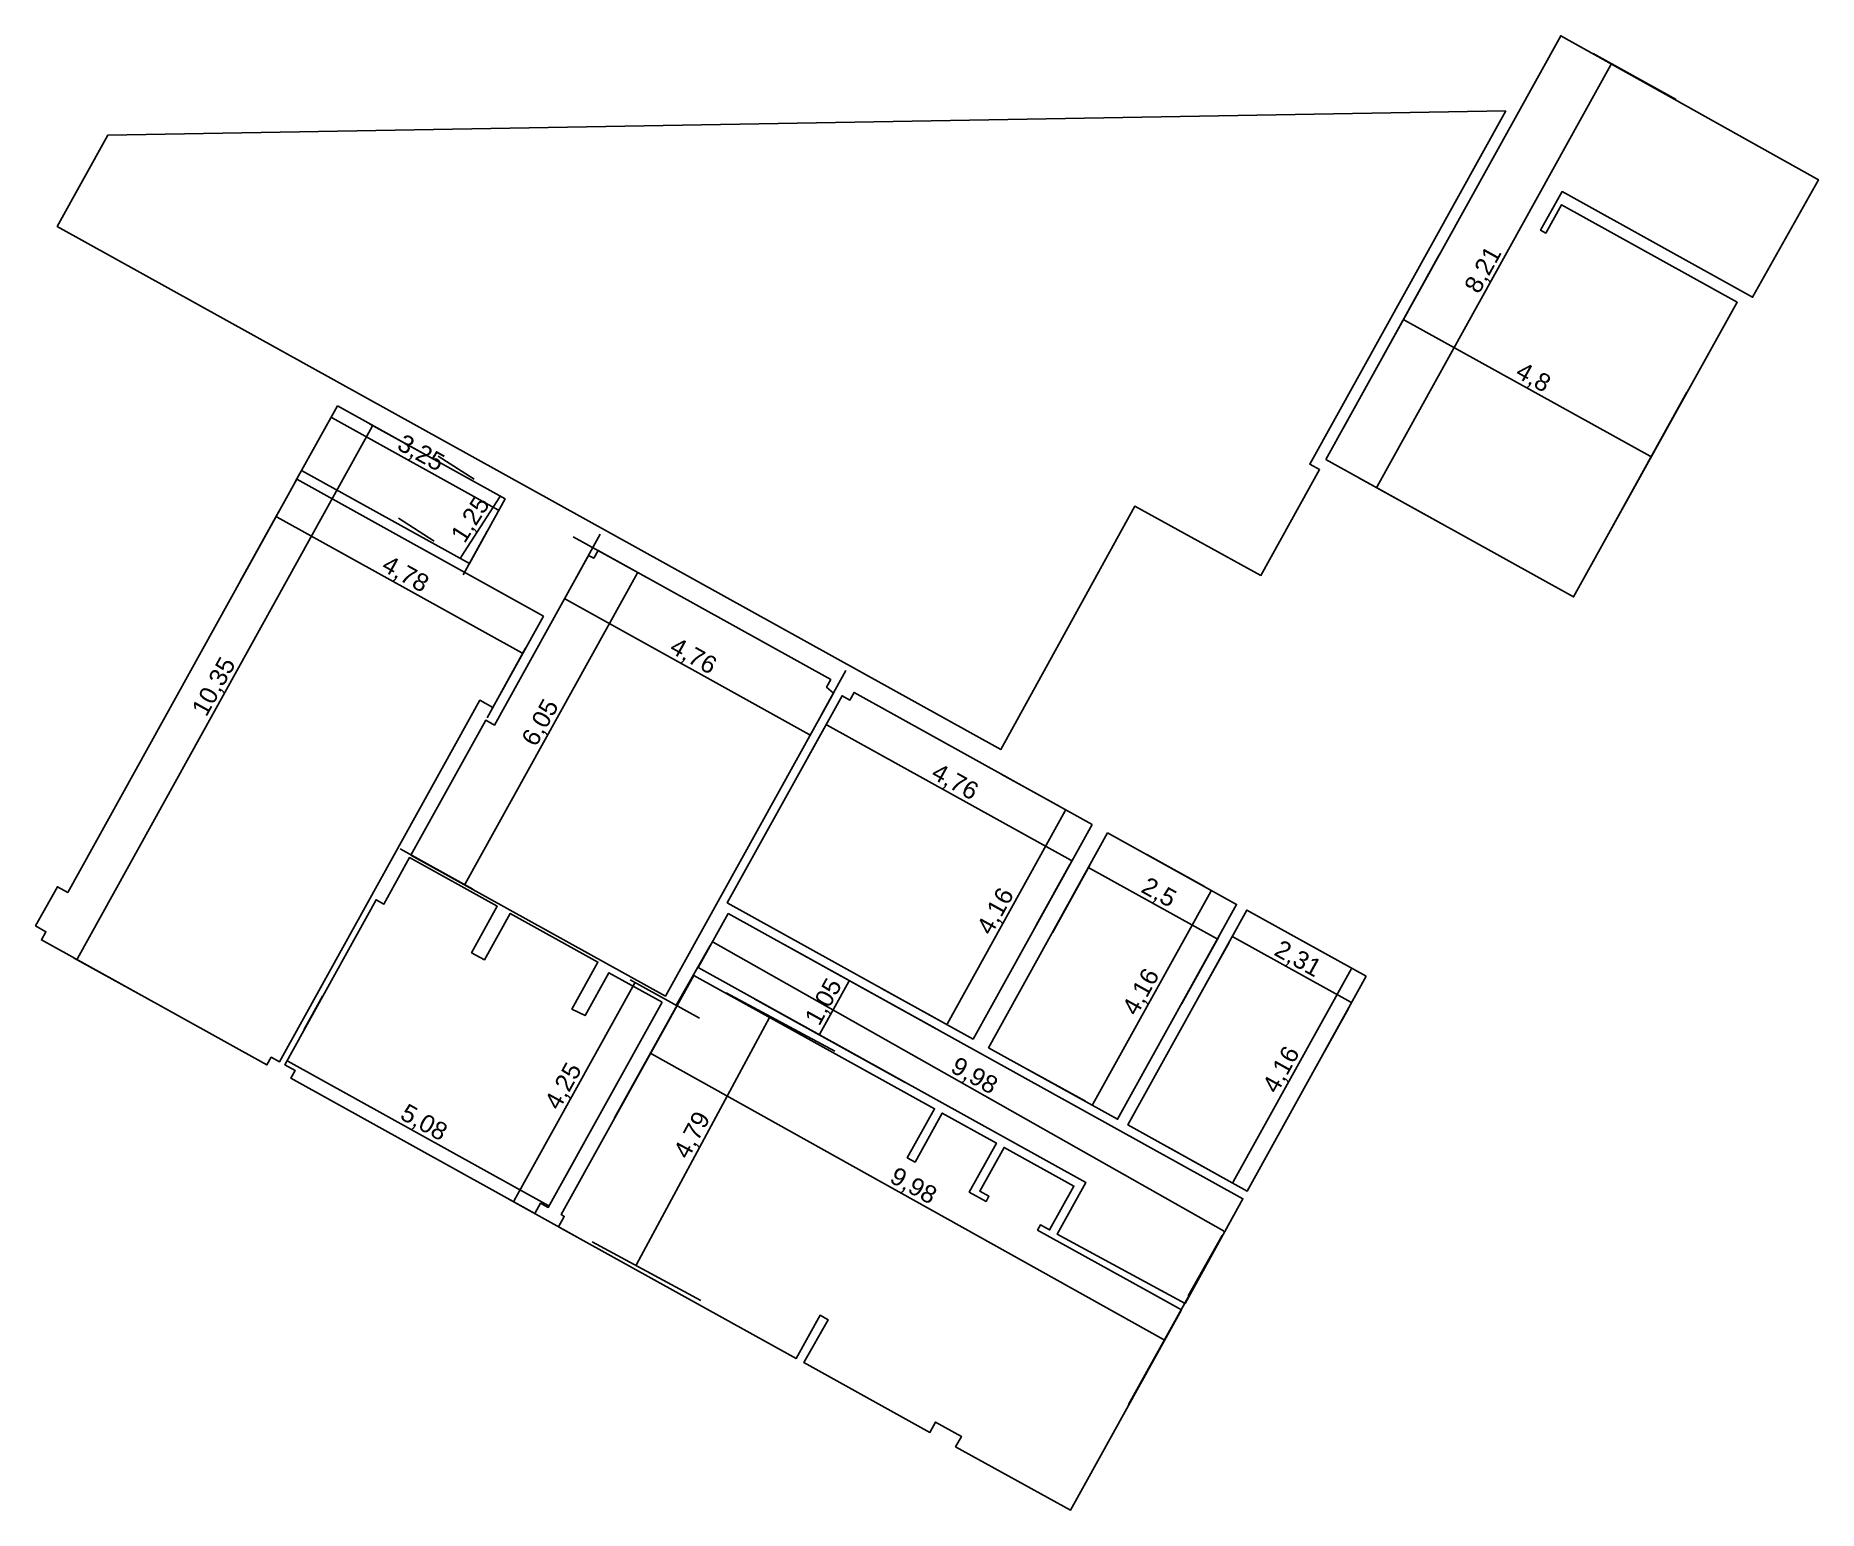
# Model space of a CAD drawing. Header units: millimetres. Extents: x 2424.9 to 2455.1, y 1031.4 to 1056.4.
import ezdxf

# ---------------------------------------------------------------- set-up
doc = ezdxf.new("R2010")
doc.units = ezdxf.units.MM
doc.styles.get("Standard").update_dxf_attribs({"font": 'arial.ttf'})
doc.dimstyles.new('ISO-25', dxfattribs={"dimtxt": 0.3, "dimasz": 0.02, "dimexe": 1.25, "dimexo": 0.625, "dimgap": 0.01, "dimtad": 1, "dimrnd": 0.001, "dimtxsty": 'Standard', "dimblk": 'BOXFILLED', "dimcen": 3, "dimclrd": 1, "dimclre": 1, "dimclrt": 2, "dimadec": 0, "dimazin": 0, "dimtfac": 1, "dimtmove": 0, "dimatfit": 3, "dimldrblk": 'DOTSMALL', "dimfxl": 0, "dimarcsym": 0})

# ---------------------------------------------------------------- blocks, each defined once
blk = doc.blocks.new('_BoxFilled')
at = {"color": 0, "linetype": 'ByBlock', "lineweight": -2}
blk.add_line((-0.5, 0), (-1, 0), dxfattribs=at)
at = {"color": 0, "linetype": 'ByBlock'}
blk.add_solid([(-0.5, 0.5), (0.5, 0.5), (-0.5, -0.5), (0.5, -0.5)], dxfattribs=at)
blk = doc.blocks.new('*D5')
at = {"color": 1, "lineweight": -2}
for p, q in [((2434.032, 1047.181), (2434.459, 1047.951)), ((2433.87, 1046.848), (2437.998, 1044.56)), ((2438.195, 1044.873), (2438.622, 1045.643))]:
    blk.add_line(p, q, dxfattribs=at)
at = {"color": 1, "lineweight": -2, "xscale": 0.02, "yscale": 0.02, "zscale": 0.02}
for p, rotation in [((2433.853, 1046.858), 151.0000000000044), ((2438.016, 1044.55), 331.0000000000044)]:
    blk.add_blockref('_BoxFilled', p, dxfattribs=dict(at, rotation=rotation))
at = {"color": 2, "insert": (2436.027, 1045.87), "char_height": 0.3, "attachment_point": 5, "rotation": 331}
blk.add_mtext('4,76', dxfattribs=at)
blk = doc.blocks.new('_DotSmall')
at = {"color": 0, "linetype": 'ByBlock', "const_width": 0.5}
blk.add_lwpolyline([(-0.0625, 0, 1), (0.0625, 0, 1)], format="xyb", close=True, dxfattribs=at)
blk = doc.blocks.new('*D6')
at = {"color": 1, "lineweight": -2}
for p, q in [((2435.234, 1047.225), (2434, 1047.909)), ((2432.17, 1042.029), (2435.084, 1047.285)), ((2432.301, 1041.934), (2431.067, 1042.618))]:
    blk.add_line(p, q, dxfattribs=at)
at = {"color": 1, "lineweight": -2, "xscale": 0.02, "yscale": 0.02, "zscale": 0.02}
for p, rotation in [((2435.093, 1047.303), 60.99999999999353), ((2432.16, 1042.012), 240.9999999999935)]:
    blk.add_blockref('_BoxFilled', p, dxfattribs=dict(at, rotation=rotation))
at = {"color": 2, "insert": (2433.46, 1044.75), "char_height": 0.3, "attachment_point": 5, "rotation": 61}
blk.add_mtext('6,05', dxfattribs=at)
blk = doc.blocks.new('*D7')
at = {"color": 1, "lineweight": -2}
for p, q in [((2451.281, 1056.095), (2452.687, 1055.316)), ((2451.584, 1055.905), (2447.621, 1048.757)), ((2447.3, 1048.912), (2448.705, 1048.133))]:
    blk.add_line(p, q, dxfattribs=at)
at = {"color": 1, "lineweight": -2, "xscale": 0.02, "yscale": 0.02, "zscale": 0.02}
for p, rotation in [((2451.593, 1055.922), 60.9999999999925), ((2447.612, 1048.739), 240.9999999999926)]:
    blk.add_blockref('_BoxFilled', p, dxfattribs=dict(at, rotation=rotation))
at = {"color": 2, "insert": (2449.436, 1052.423), "char_height": 0.3, "attachment_point": 5, "rotation": 61}
blk.add_mtext('8,21', dxfattribs=at)
blk = doc.blocks.new('*D8')
at = {"color": 1, "lineweight": -2}
for p, q in [((2447.056, 1049.762), (2448.675, 1052.682)), ((2452.249, 1049.271), (2448.086, 1051.579)), ((2451.254, 1047.435), (2452.873, 1050.355))]:
    blk.add_line(p, q, dxfattribs=at)
at = {"color": 1, "lineweight": -2, "xscale": 0.02, "yscale": 0.02, "zscale": 0.02}
for p, rotation in [((2448.069, 1051.588), 150.9999999999905), ((2452.267, 1049.261), 330.9999999999905)]:
    blk.add_blockref('_BoxFilled', p, dxfattribs=dict(at, rotation=rotation))
at = {"color": 2, "insert": (2450.26, 1050.591), "char_height": 0.3, "attachment_point": 5, "rotation": 331}
blk.add_mtext('4,8', dxfattribs=at)
blk = doc.blocks.new('*D133')
at = {"color": 1, "lineweight": -2}
for p, q in [((2429.012, 1048.336), (2428.359, 1047.157)), ((2433.128, 1045.943), (2428.983, 1048.241)), ((2433.193, 1046.018), (2432.54, 1044.84))]:
    blk.add_line(p, q, dxfattribs=at)
at = {"color": 1, "lineweight": -2, "xscale": 0.02, "yscale": 0.02, "zscale": 0.02}
for p, rotation in [((2428.965, 1048.25), 151.0000000000025), ((2433.146, 1045.933), 331.0000000000024)]:
    blk.add_blockref('_BoxFilled', p, dxfattribs=dict(at, rotation=rotation))
at = {"color": 2, "insert": (2431.148, 1047.258), "char_height": 0.3, "attachment_point": 5, "rotation": 331}
blk.add_mtext('4,78', dxfattribs=at)
blk = doc.blocks.new('*D134')
at = {"color": 1, "lineweight": -2}
for p, q in [((2432.722, 1048.366), (2429.914, 1049.922)), ((2429.701, 1049.578), (2429.291, 1048.838)), ((2432.543, 1048.002), (2432.134, 1047.263))]:
    blk.add_line(p, q, dxfattribs=at)
at = {"color": 1, "lineweight": -2, "xscale": 0.02, "yscale": 0.02, "zscale": 0.02}
for p, rotation in [((2429.897, 1049.932), 150.9999999999999), ((2432.74, 1048.356), 330.9999999999999)]:
    blk.add_blockref('_BoxFilled', p, dxfattribs=dict(at, rotation=rotation))
at = {"color": 2, "insert": (2431.411, 1049.31), "char_height": 0.3, "attachment_point": 5, "rotation": 331}
blk.add_mtext('3,25', dxfattribs=at)
blk = doc.blocks.new('*D135')
at = {"color": 1, "lineweight": -2}
for p, q in [((2432.32, 1048.886), (2431.713, 1049.275)), ((2432.101, 1047.566), (2432.754, 1048.584)), ((2431.646, 1047.834), (2431.038, 1048.224))]:
    blk.add_line(p, q, dxfattribs=at)
at = {"color": 1, "lineweight": -2, "xscale": 0.02, "yscale": 0.02, "zscale": 0.02}
for p, rotation in [((2432.765, 1048.601), 57.32850136333164), ((2432.091, 1047.549), 237.3285013633316)]:
    blk.add_blockref('_BoxFilled', p, dxfattribs=dict(at, rotation=rotation))
at = {"color": 2, "insert": (2432.276, 1048.191), "char_height": 0.3, "attachment_point": 5, "rotation": 57.3285}
blk.add_mtext('1,25', dxfattribs=at)
blk = doc.blocks.new('*D136')
at = {"color": 1, "lineweight": -2}
for p, q in [((2430.594, 1049.774), (2425.598, 1040.761)), ((2430.55, 1049.821), (2431.697, 1049.186)), ((2425.535, 1040.773), (2426.681, 1040.138))]:
    blk.add_line(p, q, dxfattribs=at)
at = {"color": 1, "lineweight": -2, "xscale": 0.02, "yscale": 0.02, "zscale": 0.02}
for p, rotation in [((2430.604, 1049.792), 60.99999999970298), ((2425.588, 1040.744), 240.999999999703)]:
    blk.add_blockref('_BoxFilled', p, dxfattribs=dict(at, rotation=rotation))
at = {"color": 2, "insert": (2427.929, 1045.36), "char_height": 0.3, "attachment_point": 5, "rotation": 61}
blk.add_mtext('10,35', dxfattribs=at)
blk = doc.blocks.new('*D137')
at = {"color": 1, "lineweight": -2}
for p, q in [((2434.966, 1040.399), (2436.139, 1039.749)), ((2435.036, 1040.337), (2432.998, 1036.66)), ((2432.908, 1036.686), (2434.081, 1036.036))]:
    blk.add_line(p, q, dxfattribs=at)
at = {"color": 1, "lineweight": -2, "xscale": 0.02, "yscale": 0.02, "zscale": 0.02}
for p, rotation in [((2435.046, 1040.355), 60.99999999997053), ((2432.988, 1036.642), 240.9999999999705)]:
    blk.add_blockref('_BoxFilled', p, dxfattribs=dict(at, rotation=rotation))
at = {"color": 2, "insert": (2433.85, 1038.591), "char_height": 0.3, "attachment_point": 5, "rotation": 61}
blk.add_mtext('4,25', dxfattribs=at)
blk = doc.blocks.new('*D138')
at = {"color": 1, "lineweight": -2}
for p, q in [((2429.438, 1039.553), (2429.754, 1040.123)), ((2433.573, 1036.577), (2429.165, 1039.02)), ((2433.881, 1037.09), (2434.197, 1037.66))]:
    blk.add_line(p, q, dxfattribs=at)
at = {"color": 1, "lineweight": -2, "xscale": 0.02, "yscale": 0.02, "zscale": 0.02}
for p, rotation in [((2429.148, 1039.03), 151.0000000000026), ((2433.591, 1036.567), 331.0000000000026)]:
    blk.add_blockref('_BoxFilled', p, dxfattribs=dict(at, rotation=rotation))
at = {"color": 2, "insert": (2431.462, 1037.965), "char_height": 0.3, "attachment_point": 5, "rotation": 331}
blk.add_mtext('5,08', dxfattribs=at)
blk = doc.blocks.new('*D139')
at = {"color": 1, "lineweight": -2}
for p, q in [((2436.594, 1040.18), (2438.435, 1039.19)), ((2437.325, 1039.764), (2435.073, 1035.579)), ((2434.323, 1035.96), (2436.164, 1034.969))]:
    blk.add_line(p, q, dxfattribs=at)
at = {"color": 1, "lineweight": -2, "xscale": 0.02, "yscale": 0.02, "zscale": 0.02}
for p, rotation in [((2437.334, 1039.782), 61.71732325923091), ((2435.063, 1035.562), 241.7173232592309)]:
    blk.add_blockref('_BoxFilled', p, dxfattribs=dict(at, rotation=rotation))
at = {"color": 2, "insert": (2436.031, 1037.762), "char_height": 0.3, "attachment_point": 5, "rotation": 61.7173}
blk.add_mtext('4,79', dxfattribs=at)
blk = doc.blocks.new('*D140')
at = {"color": 1, "lineweight": -2}
for p, q in [((2435.739, 1039.93), (2434.698, 1038.064)), ((2435.325, 1039.146), (2444.001, 1034.307)), ((2444.451, 1035.073), (2443.41, 1033.206))]:
    blk.add_line(p, q, dxfattribs=at)
at = {"color": 1, "lineweight": -2, "xscale": 0.02, "yscale": 0.02, "zscale": 0.02}
for p, rotation in [((2435.307, 1039.155), 150.8563952587391), ((2444.019, 1034.298), 330.8563952587391)]:
    blk.add_blockref('_BoxFilled', p, dxfattribs=dict(at, rotation=rotation))
at = {"color": 2, "insert": (2439.756, 1036.893), "char_height": 0.3, "attachment_point": 5, "rotation": 330.8564}
blk.add_mtext('9,98', dxfattribs=at)
blk = doc.blocks.new('*D141')
at = {"color": 1, "lineweight": -2}
for p, q in [((2445.114, 1041.034), (2444.564, 1040.042)), ((2447.174, 1040.024), (2445.187, 1041.125)), ((2447.136, 1039.913), (2446.586, 1038.921))]:
    blk.add_line(p, q, dxfattribs=at)
at = {"color": 1, "lineweight": -2, "xscale": 0.02, "yscale": 0.02, "zscale": 0.02}
for p, rotation in [((2445.17, 1041.135), 151.0000000000078), ((2447.192, 1040.014), 331.0000000000077)]:
    blk.add_blockref('_BoxFilled', p, dxfattribs=dict(at, rotation=rotation))
at = {"color": 2, "insert": (2446.273, 1040.741), "char_height": 0.3, "attachment_point": 5, "rotation": 331}
blk.add_mtext('2,31', dxfattribs=at)
blk = doc.blocks.new('*D142')
at = {"color": 1, "lineweight": -2}
for p, q in [((2446.892, 1040.763), (2446.096, 1041.204)), ((2447.18, 1040.581), (2445.182, 1036.977)), ((2444.875, 1037.124), (2444.079, 1037.566))]:
    blk.add_line(p, q, dxfattribs=at)
at = {"color": 1, "lineweight": -2, "xscale": 0.02, "yscale": 0.02, "zscale": 0.02}
for p, rotation in [((2447.189, 1040.598), 60.99999999999434), ((2445.172, 1036.96), 240.9999999999944)]:
    blk.add_blockref('_BoxFilled', p, dxfattribs=dict(at, rotation=rotation))
at = {"color": 2, "insert": (2446.014, 1038.871), "char_height": 0.3, "attachment_point": 5, "rotation": 61}
blk.add_mtext('4,16', dxfattribs=at)
blk = doc.blocks.new('*D143')
at = {"color": 1, "lineweight": -2}
for p, q in [((2442.752, 1042.343), (2442.125, 1041.21)), ((2444.9, 1041.101), (2442.748, 1042.294)), ((2444.939, 1041.131), (2444.311, 1039.998))]:
    blk.add_line(p, q, dxfattribs=at)
at = {"color": 1, "lineweight": -2, "xscale": 0.02, "yscale": 0.02, "zscale": 0.02}
for p, rotation in [((2442.731, 1042.304), 151.0000000003669), ((2444.917, 1041.091), 331.0000000003669)]:
    blk.add_blockref('_BoxFilled', p, dxfattribs=dict(at, rotation=rotation))
at = {"color": 2, "insert": (2443.916, 1041.864), "char_height": 0.3, "attachment_point": 5, "rotation": 331}
blk.add_mtext('2,5', dxfattribs=at)
blk = doc.blocks.new('*D144')
at = {"color": 1, "lineweight": -2}
for p, q in [((2444.695, 1041.981), (2443.719, 1042.522)), ((2442.805, 1038.295), (2444.802, 1041.898)), ((2442.678, 1038.342), (2441.702, 1038.884))]:
    blk.add_line(p, q, dxfattribs=at)
at = {"color": 1, "lineweight": -2, "xscale": 0.02, "yscale": 0.02, "zscale": 0.02}
for p, rotation in [((2444.812, 1041.916), 60.99304369651048), ((2442.795, 1038.278), 240.9930436965105)]:
    blk.add_blockref('_BoxFilled', p, dxfattribs=dict(at, rotation=rotation))
at = {"color": 2, "insert": (2443.637, 1040.189), "char_height": 0.3, "attachment_point": 5, "rotation": 60.993}
blk.add_mtext('4,16', dxfattribs=at)
blk = doc.blocks.new('*D145')
at = {"color": 1, "lineweight": -2}
for p, q in [((2438.252, 1044.666), (2437.68, 1043.634)), ((2438.303, 1044.717), (2442.434, 1042.428)), ((2442.417, 1042.357), (2441.845, 1041.325))]:
    blk.add_line(p, q, dxfattribs=at)
at = {"color": 1, "lineweight": -2, "xscale": 0.02, "yscale": 0.02, "zscale": 0.02}
for p, rotation in [((2438.286, 1044.727), 150.9999999999459), ((2442.451, 1042.418), 330.9999999999459)]:
    blk.add_blockref('_BoxFilled', p, dxfattribs=dict(at, rotation=rotation))
at = {"color": 2, "insert": (2440.461, 1043.739), "char_height": 0.3, "attachment_point": 5, "rotation": 331}
blk.add_mtext('4,76', dxfattribs=at)
blk = doc.blocks.new('*D146')
at = {"color": 1, "lineweight": -2}
for p, q in [((2442.246, 1043.338), (2441.254, 1043.888)), ((2442.338, 1043.264), (2440.34, 1039.661)), ((2440.23, 1039.7), (2439.237, 1040.25))]:
    blk.add_line(p, q, dxfattribs=at)
at = {"color": 1, "lineweight": -2, "xscale": 0.02, "yscale": 0.02, "zscale": 0.02}
for p, rotation in [((2442.348, 1043.282), 60.9999999999479), ((2440.331, 1039.644), 240.9999999999479)]:
    blk.add_blockref('_BoxFilled', p, dxfattribs=dict(at, rotation=rotation))
at = {"color": 2, "insert": (2441.173, 1041.555), "char_height": 0.3, "attachment_point": 5, "rotation": 61}
blk.add_mtext('4,16', dxfattribs=at)
blk = doc.blocks.new('*D147')
at = {"color": 1, "lineweight": -2}
for p, q in [((2440.135, 1039.581), (2437.587, 1040.993)), ((2438.181, 1039.486), (2438.67, 1040.37)), ((2439.626, 1038.662), (2437.078, 1040.075))]:
    blk.add_line(p, q, dxfattribs=at)
at = {"color": 1, "lineweight": -2, "xscale": 0.02, "yscale": 0.02, "zscale": 0.02}
for p, rotation in [((2438.68, 1040.387), 60.9999999999939), ((2438.171, 1039.469), 240.9999999999939)]:
    blk.add_blockref('_BoxFilled', p, dxfattribs=dict(at, rotation=rotation))
at = {"color": 2, "insert": (2438.259, 1040.02), "char_height": 0.3, "attachment_point": 5, "rotation": 61}
blk.add_mtext('1,05', dxfattribs=at)
blk = doc.blocks.new('*D148')
at = {"color": 1, "lineweight": -2}
for p, q in [((2436.318, 1040.982), (2435.74, 1039.962)), ((2436.373, 1041.04), (2445.018, 1036.145)), ((2444.998, 1036.067), (2444.42, 1035.047))]:
    blk.add_line(p, q, dxfattribs=at)
at = {"color": 1, "lineweight": -2, "xscale": 0.02, "yscale": 0.02, "zscale": 0.02}
for p, rotation in [((2436.356, 1041.049), 150.4817019872181), ((2445.036, 1036.135), 330.4817019872181)]:
    blk.add_blockref('_BoxFilled', p, dxfattribs=dict(at, rotation=rotation))
at = {"color": 2, "insert": (2440.789, 1038.758), "char_height": 0.3, "attachment_point": 5, "rotation": 330.4817}
blk.add_mtext('9,98', dxfattribs=at)

msp = doc.modelspace()

# ---------------------------------------------------------------- linework, layer by layer
for points in [[(2446.753, 1049.215), (2450.735, 1056.398), (2455.099, 1053.958), (2453.985, 1051.967), (2450.757, 1053.756), (2450.393, 1053.1), (2450.481, 1053.052), (2450.747, 1053.533), (2453.725, 1051.882), (2450.951, 1046.888), (2446.753, 1049.215)], [(2449.802, 1055.127), (2426.115, 1054.714), (2425.257, 1053.167), (2441.247, 1044.304), (2443.515, 1048.426), (2445.653, 1047.253), (2446.646, 1049.046), (2446.481, 1049.137), (2449.802, 1055.127)], [(2430.004, 1050.124), (2432.846, 1048.549), (2432.24, 1047.455), (2429.398, 1049.031), (2430.004, 1050.124)], [(2433.496, 1046.565), (2429.315, 1048.882), (2425.434, 1041.881), (2425.26, 1041.978), (2424.891, 1041.313), (2425.066, 1041.216), (2424.988, 1041.076), (2428.81, 1038.958), (2428.883, 1039.089), (2429.023, 1039.011), (2432.419, 1045.138), (2432.638, 1045.017), (2433.496, 1046.565)], [(2434.26, 1047.593), (2434.348, 1047.545), (2434.421, 1047.676), (2438.365, 1045.489), (2438.292, 1045.358), (2438.408, 1045.258), (2435.563, 1040.125), (2431.251, 1042.515), (2432.517, 1044.798), (2432.665, 1044.716), (2434.26, 1047.593)], [(2442.793, 1043.035), (2438.759, 1045.271), (2438.686, 1045.14), (2438.555, 1045.213), (2436.611, 1041.706), (2440.776, 1039.397), (2442.793, 1043.035)], [(2443.055, 1042.89), (2445.242, 1041.678), (2443.225, 1038.039), (2441.039, 1039.251), (2443.055, 1042.89)], [(2435.505, 1040.02), (2434.604, 1040.52), (2434.202, 1039.794), (2433.977, 1039.904), (2434.419, 1040.702), (2432.933, 1041.526), (2432.496, 1040.739), (2432.278, 1040.86), (2432.714, 1041.647), (2431.227, 1042.472), (2430.791, 1041.684), (2430.66, 1041.757), (2429.111, 1038.963), (2429.286, 1038.866), (2429.213, 1038.735), (2433.35, 1036.441), (2433.447, 1036.616), (2433.578, 1036.544), (2435.505, 1040.02)], [(2447.439, 1040.46), (2445.417, 1041.581), (2443.4, 1037.942), (2445.422, 1036.821), (2447.439, 1040.46)], [(2436.625, 1041.526), (2445.349, 1036.69), (2444.368, 1034.919), (2442.202, 1036.091), (2442.687, 1036.965), (2436.116, 1040.608), (2436.625, 1041.526)], [(2433.752, 1036.218), (2433.849, 1036.393), (2433.797, 1036.422), (2436.044, 1040.476), (2440.122, 1038.216), (2439.661, 1037.385), (2439.792, 1037.312), (2440.253, 1038.143), (2441.171, 1037.634), (2440.711, 1036.803), (2440.995, 1036.646), (2441.043, 1036.733), (2440.89, 1036.818), (2441.302, 1037.561), (2442.483, 1036.907), (2442.071, 1036.163), (2441.918, 1036.248), (2441.87, 1036.161), (2443.695, 1035.149), (2444.307, 1034.81), (2442.424, 1031.412), (2440.48, 1032.489), (2440.577, 1032.664), (2440.14, 1032.906), (2440.043, 1032.731), (2437.909, 1033.914), (2438.322, 1034.638), (2438.182, 1034.716), (2437.778, 1033.987), (2433.752, 1036.218)]]:
    msp.add_lwpolyline(points, close=True)

# ---------------------------------------------------------------- dimensions: what is measured, and where the dimension line sits
for p1, p2, distance, picture, middle in [((2450.735, 1056.398), (2446.753, 1049.215), 0.981, '*D7', (2449.436, 1052.423)), ((2450.951, 1046.888), (2446.753, 1049.215), -2.713, '*D8', (2450.26, 1050.591)), ((2432.848, 1041.631), (2435.781, 1046.922), 0.786, '*D6', (2433.46, 1044.75)), ((2433.729, 1046.634), (2437.892, 1044.326), 0.256, '*D5', (2436.027, 1045.87))]:
    dim = msp.add_aligned_dim(p1=p1, p2=p2, distance=distance, dimstyle='ISO-25')
    dim.commit()
    dim.dimension.update_dxf_attribs({"geometry": picture, "text_midpoint": middle})
for p1, p2, distance, picture, middle in [((2430.0038, 1050.1242), (2424.9884, 1041.0763), 0.6858, '*D136', (2427.9294, 1045.36)), ((2432.846, 1048.549), (2430.004, 1050.124), 0.22, '*D134', (2431.411, 1049.31)), ((2433.496, 1046.565), (2429.315, 1048.882), 0.722, '*D133', (2431.148, 1047.258)), ((2438.555, 1045.213), (2442.72, 1042.904), -0.555, '*D145', (2440.461, 1043.739)), ((2442.793, 1043.035), (2440.776, 1039.397), -0.509, '*D146', (2441.173, 1041.555)), ((2445.242, 1041.678), (2443.055, 1042.89), 0.67, '*D143', (2443.916, 1041.864)), ((2443.225, 1038.039), (2445.242, 1041.678), 0.491, '*D144', (2443.637, 1040.189)), ((2447.439, 1040.46), (2445.417, 1041.581), 0.51, '*D141', (2446.273, 1040.741)), ((2436.6254, 1041.5259), (2445.3056, 1036.6112), -0.5476, '*D148', (2440.7895, 1038.7576)), ((2440.172, 1038.359), (2440.681, 1039.278), 2.288, '*D147', (2438.259, 1040.02)), ((2447.439, 1040.46), (2445.422, 1036.821), -0.285, '*D142', (2446.014, 1038.871)), ((2434.41946, 1040.70207), (2432.36145, 1036.98931), 0.71625, '*D137', (2433.85048, 1038.5907)), ((2436.044, 1040.476), (2433.773, 1036.256), 1.465, '*D139', (2436.031, 1037.762)), ((2436.044, 1040.476), (2444.755, 1035.619), -1.513, '*D140', (2439.756, 1036.893)), ((2433.578, 1036.544), (2429.135, 1039.007), -0.027, '*D138', (2431.462, 1037.965))]:
    dim = msp.add_aligned_dim(p1=p1, p2=p2, distance=distance, dimstyle='ISO-25', override={"dimtfillclr": 2})
    dim.commit()
    dim.dimension.update_dxf_attribs({"geometry": picture, "text_midpoint": middle})
dim = msp.add_linear_dim(base=(2432.765, 1048.601), p1=(2432.172, 1047.497), p2=(2432.846, 1048.549), angle=57.3285, dimstyle='ISO-25', override={"dimtfillclr": 2})
dim.commit()
dim.dimension.update_dxf_attribs({"geometry": '*D135', "text_midpoint": (2432.437, 1048.089), "dimtype": 161})

doc.saveas('drawing.dxf')
